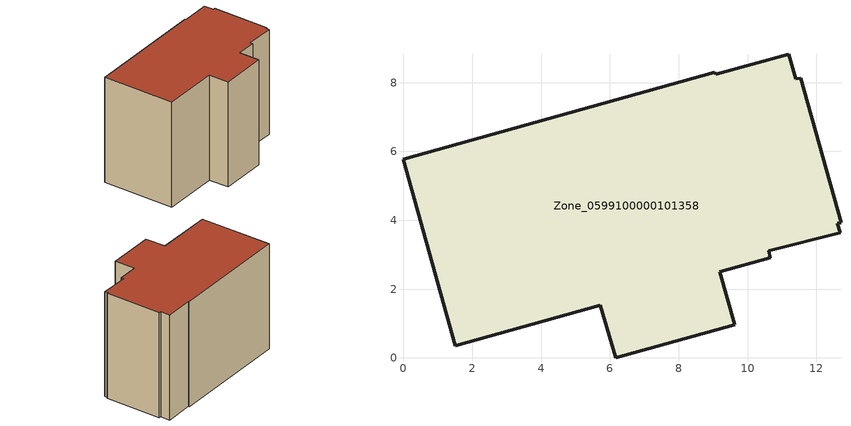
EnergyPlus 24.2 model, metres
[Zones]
Zone_0599100000101358
 floor ground (C_G): 9.19,2.5 9.63,0.96 6.16,0 5.72,1.53 1.5,0.36 0,5.78 9.05,8.3 9.07,8.24 11.19,8.83 11.4,8.11 11.54,8.13 12.71,3.92 12.61,3.91 12.69,3.64 10.61,3.11 10.66,2.91 z0
 wall outside (C_F): 9.05,8.3 0,5.78 1.5,0.36 5.72,1.53 6.16,0 9.63,0.96 9.19,2.5 10.66,2.91 10.61,3.11 12.69,3.64 12.61,3.91 12.71,3.92 11.54,8.13 11.4,8.11 11.19,8.83 9.07,8.24 9.05,8.3 z0:8.39
 roof outside (C_R): 12.61,3.91 12.71,3.92 11.54,8.13 11.4,8.11 11.19,8.83 9.07,8.24 9.05,8.3 0,5.78 1.5,0.36 5.72,1.53 6.16,0 9.63,0.96 9.19,2.5 10.66,2.91 10.61,3.11 12.69,3.64 z8.39
[BUILDING]
Pand.0599100000101358: North Axis=0; Terrain=City; Loads Convergence Tolerance Value=0.04; Temperature Convergence Tolerance Value=0.4; Solar Distribution=FullExterior; Maximum Number of Warmup Days=25; Minimum Number of Warmup Days=1
[Site:Location]
Rotterdam.The.Hague.AP_ZH_NLD Design_Conditions: Latitude=51.96; Longitude=4.45; Time Zone=1; Elevation=-4.5
[SITE:GROUNDTEMPERATURE:BUILDINGSURFACE]
18, 18, 18, 18, 18, 18, 18, 18, 18, 18, 18, 18
[MATERIAL] Thermal Absorptance=0.9; Solar Absorptance=0.7; Visible Absorptance=0.7
Name | Roughness | Thickness | Conductivity | Density | Specific Heat
G.TC.1975-1991 | MediumSmooth | 0.15 | 0.288461 | 540 | 1210
F.TC.1975-1991 | Rough | 0.3 | 0.230769 | 1920 | 840
R.TC.1975-1991 | MediumRough | 0.2 | 0.153846 | 1500 | 1000
[CONSTRUCTION]
C_G: G.TC.1975-1991
C_F: F.TC.1975-1991
C_R: R.TC.1975-1991
[ZONE]
Zone_0599100000101358: Type=1; Multiplier=1; Ceiling Height=Autocalculate; Volume=Autocalculate; Floor Area=autocalculate; Part of Total Floor Area=Yes
[ZONEINFILTRATION:DESIGNFLOWRATE]
Infil_Zone_0599100000101358: Zone or ZoneList or Space or SpaceList=Zone_0599100000101358; Schedule=AlwaysOn; Design Flow Rate Calculation Method=Flow/Area; Flow Rate per Floor Area=0.003; Constant Term Coefficient=1; Temperature Term Coefficient=0; Velocity Term Coefficient=0; Velocity Squared Term Coefficient=0
[HVACTEMPLATE:ZONE:IDEALLOADSAIRSYSTEM]
Zone_0599100000101358: Maximum Heating Supply Air Temperature=50; Minimum Cooling Supply Air Temperature=13; Maximum Heating Supply Air Humidity Ratio=0.0156; Minimum Cooling Supply Air Humidity Ratio=0.0077; Heating Limit=NoLimit; Cooling Limit=NoLimit; Dehumidification Control Type=ConstantSensibleHeatRatio; Cooling Sensible Heat Ratio=0.7; Dehumidification Setpoint=60; Humidification Control Type=None; Humidification Setpoint=30; Outdoor Air Method=None; Outdoor Air Flow Rate per Person=0.00944; Outdoor Air Flow Rate per Zone Floor Area=0; Outdoor Air Flow Rate per Zone=0; Demand Controlled Ventilation Type=None; Outdoor Air Economizer Type=NoEconomizer; Heat Recovery Type=None; Sensible Heat Recovery Effectiveness=0.7; Latent Heat Recovery Effectiveness=0.65
[ZONECONTROL:THERMOSTAT]
ThermostatControl_Zone_0599100000101358: Zone or ZoneList=Zone_0599100000101358; Control Type Schedule=DualSetpointControlType; Control 1=Thermostat_Zone_0599100000101358; Temperature Difference Between Cutout And Setpoint=0
[THERMOSTATSETPOINT:DUALSETPOINT]
Thermostat_Zone_0599100000101358: Heating Setpoint Temperature Schedule=HeatingSetpoint_Zone_0599100000101358; Cooling Setpoint Temperature Schedule=CoolingSetpoint_Zone_0599100000101358
[SCHEDULE:COMPACT]
HeatingSetpoint_Zone_0599100000101358: Through: 12/31, For: AllDays, Until: 24:00, 21
CoolingSetpoint_Zone_0599100000101358: Through: 12/31, For: AllDays, Until: 24:00, 24
DualSetpointControlType: Through: 12/31, For: AllDays, Until: 24:00, 4
AlwaysOn: Through: 12/31, For: AllDays, Until: 24:00, 1
